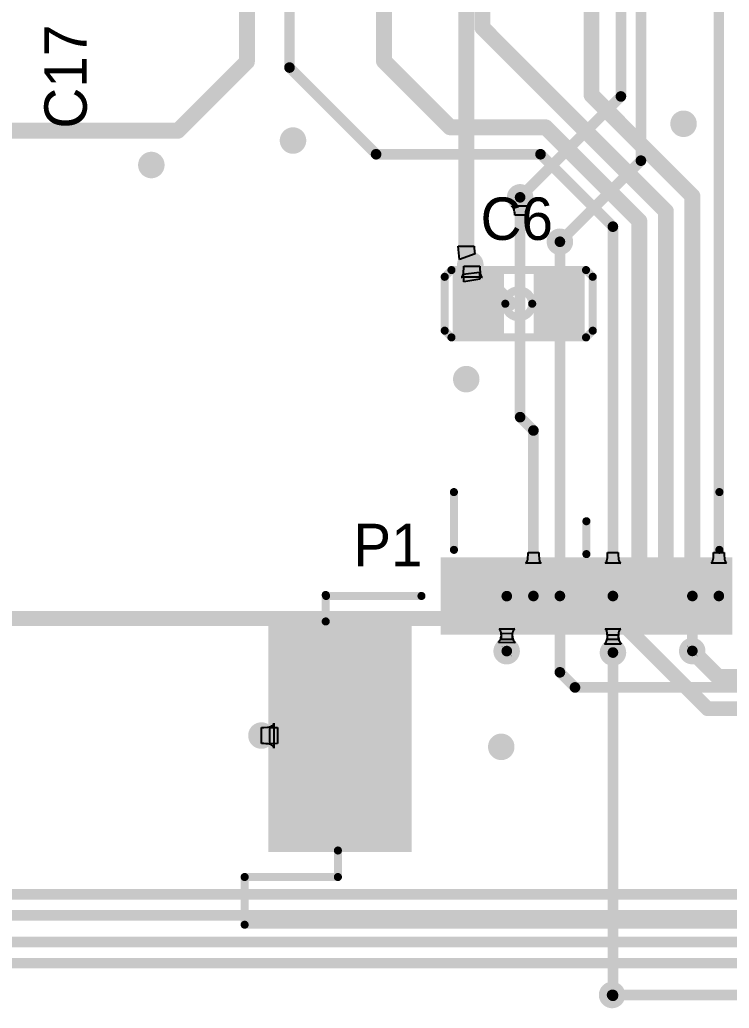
# Model space of a CAD drawing. Extents: x 244 to 457, y 184 to 319.
# Drawn here: x 331.96 to 345.35, y 234.95 to 253.59 of the extents above; entities that cross this region are included whole.
import ezdxf

# ---------------------------------------------------------------- set-up
doc = ezdxf.new("R2010")
doc.units = 0
doc.layers.get('0').update_dxf_attribs({"linetype": 'CONTINUOUS'})
for name, color, linetype in [('BOTTOMLAYER', 5, 'CONTINUOUS'), ('MULTILAYER', 9, 'CONTINUOUS'), ('TOPLAYER', 1, 'CONTINUOUS'), ('TOPOVERLAY', 2, 'CONTINUOUS'), ('TOPPASTE', 8, 'CONTINUOUS'), ('TOPSOLDER', 216, 'CONTINUOUS'), ('VIAHOLELAYER', 16, 'CONTINUOUS')]:
    doc.layers.add(name, color=color, linetype=linetype)

# ---------------------------------------------------------------- blocks, each defined once
blk = doc.blocks.new('C0603_3')
at = {"layer": 'TOPLAYER'}
for points in [[(-1.143, 0.50800254), (-1.143, -0.50799746), (-0.381, 0.50800254), (-0.381, -0.50799746)], [(0.381, 0.50800254), (0.381, -0.50799746), (1.143, 0.50800254), (1.143, -0.50799746)]]:
    blk.add_solid(points, dxfattribs=at)
at = {"layer": 'TOPOVERLAY', "const_width": 0.1524}
for points in [[(-1.397, 0.50800254), (-1.27000254, 0.635)], [(-1.397, -0.50799746), (-1.397, 0.50800254)], [(-1.27000254, 0.635), (1.27000254, 0.635)], [(1.27000254, 0.635), (1.397, 0.50800254)], [(1.397, -0.50799746), (1.397, 0.50800254)], [(-1.397, -0.50799746), (-1.26999746, -0.635)], [(-1.26999746, -0.635), (1.26999746, -0.635)], [(1.26999746, -0.635), (1.397, -0.50799746)]]:
    blk.add_lwpolyline(points, dxfattribs=at)
at = {"layer": 'TOPOVERLAY'}
for points, const_width in [([(-1.4351, 0.50800254, 1), (-1.3589, 0.50800254, 1)], 0.0762), ([(-1.4351, 0.50800254, 1), (-1.3589, 0.50800254, 1)], 0.0762), ([(-1.30810254, 0.635, 1), (-1.23190254, 0.635, 1)], 0.0762), ([(-1.30810254, 0.635, 1), (-1.23190254, 0.635, 1)], 0.0762), ([(1.23190254, 0.635, 1), (1.30810254, 0.635, 1)], 0.0762), ([(1.23190254, 0.635, 1), (1.30810254, 0.635, 1)], 0.0762), ([(1.3589, 0.50800254, 1), (1.4351, 0.50800254, 1)], 0.0762), ([(1.3589, 0.50800254, 1), (1.4351, 0.50800254, 1)], 0.0762), ([(0.254, 2.54e-06, 1), (-0.254, 2.54e-06, 1)], 0.1524), ([(-0.2921, 2.54e-06, 1), (-0.2159, 2.54e-06, 1)], 0.0762), ([(0.2159, 2.54e-06, 1), (0.2921, 2.54e-06, 1)], 0.0762), ([(-1.4351, -0.50799746, 1), (-1.3589, -0.50799746, 1)], 0.0762), ([(-1.4351, -0.50799746, 1), (-1.3589, -0.50799746, 1)], 0.0762), ([(-1.30809746, -0.635, 1), (-1.23189746, -0.635, 1)], 0.0762), ([(-1.30809746, -0.635, 1), (-1.23189746, -0.635, 1)], 0.0762), ([(1.23189746, -0.635, 1), (1.30809746, -0.635, 1)], 0.0762), ([(1.23189746, -0.635, 1), (1.30809746, -0.635, 1)], 0.0762), ([(1.3589, -0.50799746, 1), (1.4351, -0.50799746, 1)], 0.0762), ([(1.3589, -0.50799746, 1), (1.4351, -0.50799746, 1)], 0.0762)]:
    blk.add_lwpolyline(points, format="xyb", close=True, dxfattribs=dict(at, const_width=const_width))
at = {"layer": 'TOPPASTE'}
for points in [[(-1.143, 0.50800254), (-1.143, -0.50799746), (-0.381, 0.50800254), (-0.381, -0.50799746)], [(0.381, 0.50800254), (0.381, -0.50799746), (1.143, 0.50800254), (1.143, -0.50799746)]]:
    blk.add_solid(points, dxfattribs=at)
at = {"layer": 'TOPSOLDER'}
for points in [[(-1.2446, 0.6096025399999999), (-1.2446, -0.6095974599999999), (-0.2794, 0.6096025399999999), (-0.2794, -0.6095974599999999)], [(0.2794, 0.6096025399999999), (0.2794, -0.6095974599999999), (1.2446, 0.6096025399999999), (1.2446, -0.6095974599999999)]]:
    blk.add_solid(points, dxfattribs=at)
blk = doc.blocks.new('FPC50_39')
at = {"layer": 'TOPLAYER'}
for points in [[(15.65000172, -0.71249794), (15.65000172, 3.38749894), (13.15000164, -0.71249794), (13.15000164, 3.38749894)], [(7.40000298, -1.96250052), (7.40000298, -0.71250048), (7.100003579999999, -1.96250052), (7.100003579999999, -0.71250048)], [(7.90000198, -1.96250052), (7.90000198, -0.71250048), (7.60000258, -1.96250052), (7.60000258, -0.71250048)], [(8.40000098, -1.96250052), (8.40000098, -0.71250048), (8.100001579999999, -1.96250052), (8.100001579999999, -0.71250048)], [(8.90000252, -1.96250052), (8.90000252, -0.71250048), (8.60000312, -1.96250052), (8.60000312, -0.71250048)], [(9.40000152, -1.96250052), (9.40000152, -0.71250048), (9.10000212, -1.96250052), (9.10000212, -0.71250048)], [(9.900000519999999, -1.96250052), (9.900000519999999, -0.71250048), (9.60000112, -1.96250052), (9.60000112, -0.71250048)], [(10.40000206, -1.96250052), (10.40000206, -0.71250048), (10.10000266, -1.96250052), (10.10000266, -0.71250048)], [(10.90000106, -1.96250052), (10.90000106, -0.71250048), (10.60000166, -1.96250052), (10.60000166, -0.71250048)], [(11.4000026, -1.96250052), (11.4000026, -0.71250048), (11.1000032, -1.96250052), (11.1000032, -0.71250048)], [(11.9000016, -1.96250052), (11.9000016, -0.71250048), (11.6000022, -1.96250052), (11.6000022, -0.71250048)], [(12.4000006, -1.96250052), (12.4000006, -0.71250048), (12.1000012, -1.96250052), (12.1000012, -0.71250048)]]:
    blk.add_solid(points, dxfattribs=at)
at = {"layer": 'TOPOVERLAY', "const_width": 0.1524}
for points in [[(16.20000062, 4.8624998), (-16.19999808, 4.8624998)], [(16.20000062, 4.8624998), (16.20000062, 3.96249906)], [(14.43999906, 3.96249906), (14.43999906, 3.46250006)], [(16.20000062, 3.96249906), (14.43999906, 3.96249906)], [(14.67000114, -0.8575014599999999), (14.67000114, -1.35750046)], [(14.6630009, -1.3380085), (12.86300196, -1.3380085)], [(7.2400033, -2.2075013), (7.2400033, -3.29750166)], [(9.750000819999999, -2.12750146), (9.750000819999999, -2.74750022)], [(12.2500009, -2.2075013), (12.2500009, -3.29750166)]]:
    blk.add_lwpolyline(points, dxfattribs=at)
at = {"layer": 'TOPOVERLAY', "const_width": 0.0762}
for points in [[(16.16190062, 4.8624998, 1), (16.23810062, 4.8624998, 1)], [(16.16190062, 4.8624998, 1), (16.23810062, 4.8624998, 1)], [(14.40189906, 3.96249906, 1), (14.47809906, 3.96249906, 1)], [(14.40189906, 3.96249906, 1), (14.47809906, 3.96249906, 1)], [(16.16190062, 3.96249906, 1), (16.23810062, 3.96249906, 1)], [(16.16190062, 3.96249906, 1), (16.23810062, 3.96249906, 1)], [(14.40189906, 3.46250006, 1), (14.47809906, 3.46250006, 1)], [(14.63190114, -0.8575014599999999, 1), (14.70810114, -0.8575014599999999, 1)], [(12.82490196, -1.3380085, 1), (12.90110196, -1.3380085, 1)], [(14.6249009, -1.3380085, 1), (14.7011009, -1.3380085, 1)], [(14.63190114, -1.35750046, 1), (14.70810114, -1.35750046, 1)], [(7.2019033, -2.2075013, 1), (7.2781033, -2.2075013, 1)], [(9.71190082, -2.12750146, 1), (9.788100819999999, -2.12750146, 1)], [(12.2119009, -2.2075013, 1), (12.2881009, -2.2075013, 1)], [(9.71190082, -2.74750022, 1), (9.788100819999999, -2.74750022, 1)], [(7.2019033, -3.29750166, 1), (7.2781033, -3.29750166, 1)], [(12.2119009, -3.29750166, 1), (12.2881009, -3.29750166, 1)]]:
    blk.add_lwpolyline(points, format="xyb", close=True, dxfattribs=at)
at = {"layer": 'TOPPASTE'}
for points in [[(15.65000172, -0.71249794), (15.65000172, 3.38749894), (13.15000164, -0.71249794), (13.15000164, 3.38749894)], [(7.40000298, -1.96250052), (7.40000298, -0.71250048), (7.100003579999999, -1.96250052), (7.100003579999999, -0.71250048)], [(7.90000198, -1.96250052), (7.90000198, -0.71250048), (7.60000258, -1.96250052), (7.60000258, -0.71250048)], [(8.40000098, -1.96250052), (8.40000098, -0.71250048), (8.100001579999999, -1.96250052), (8.100001579999999, -0.71250048)], [(8.90000252, -1.96250052), (8.90000252, -0.71250048), (8.60000312, -1.96250052), (8.60000312, -0.71250048)], [(9.40000152, -1.96250052), (9.40000152, -0.71250048), (9.10000212, -1.96250052), (9.10000212, -0.71250048)], [(9.900000519999999, -1.96250052), (9.900000519999999, -0.71250048), (9.60000112, -1.96250052), (9.60000112, -0.71250048)], [(10.40000206, -1.96250052), (10.40000206, -0.71250048), (10.10000266, -1.96250052), (10.10000266, -0.71250048)], [(10.90000106, -1.96250052), (10.90000106, -0.71250048), (10.60000166, -1.96250052), (10.60000166, -0.71250048)], [(11.4000026, -1.96250052), (11.4000026, -0.71250048), (11.1000032, -1.96250052), (11.1000032, -0.71250048)], [(11.9000016, -1.96250052), (11.9000016, -0.71250048), (11.6000022, -1.96250052), (11.6000022, -0.71250048)], [(12.4000006, -1.96250052), (12.4000006, -0.71250048), (12.1000012, -1.96250052), (12.1000012, -0.71250048)]]:
    blk.add_solid(points, dxfattribs=at)
at = {"layer": 'TOPSOLDER'}
for points in [[(15.75160172, -0.8140979399999999), (15.75160172, 3.48909894), (13.04840164, -0.8140979399999999), (13.04840164, 3.48909894)], [(7.501602979999999, -2.06410052), (7.501602979999999, -0.61090048), (6.99840358, -2.06410052), (6.99840358, -0.61090048)], [(8.00160198, -2.06410052), (8.00160198, -0.61090048), (7.49840258, -2.06410052), (7.49840258, -0.61090048)], [(8.50160098, -2.06410052), (8.50160098, -0.61090048), (7.998401579999999, -2.06410052), (7.998401579999999, -0.61090048)], [(9.001602519999999, -2.06410052), (9.001602519999999, -0.61090048), (8.498403119999999, -2.06410052), (8.498403119999999, -0.61090048)], [(9.50160152, -2.06410052), (9.50160152, -0.61090048), (8.99840212, -2.06410052), (8.99840212, -0.61090048)], [(10.00160052, -2.06410052), (10.00160052, -0.61090048), (9.498401119999999, -2.06410052), (9.498401119999999, -0.61090048)], [(10.50160206, -2.06410052), (10.50160206, -0.61090048), (9.99840266, -2.06410052), (9.99840266, -0.61090048)], [(11.00160106, -2.06410052), (11.00160106, -0.61090048), (10.49840166, -2.06410052), (10.49840166, -0.61090048)], [(11.5016026, -2.06410052), (11.5016026, -0.61090048), (10.9984032, -2.06410052), (10.9984032, -0.61090048)], [(12.0016016, -2.06410052), (12.0016016, -0.61090048), (11.4984022, -2.06410052), (11.4984022, -0.61090048)], [(12.5016006, -2.06410052), (12.5016006, -0.61090048), (11.9984012, -2.06410052), (11.9984012, -0.61090048)]]:
    blk.add_solid(points, dxfattribs=at)

msp = doc.modelspace()

# ---------------------------------------------------------------- linework, layer by layer
at = {"layer": 'BOTTOMLAYER'}
for p, q in [((340.2378006, 249.31970202), (340.5378, 249.32055038)), ((340.26138958, 249.07084552), (340.2378006, 249.31970202)), ((340.5378, 249.32055038), (340.53800066, 249.29502592)), ((340.53800066, 249.29502592), (340.54279364, 249.21786072)), ((340.55777456, 249.17752552), (340.26138958, 249.07084552)), ((340.54279364, 249.21786072), (340.54499074, 249.20480512)), ((340.54499074, 249.20480512), (340.54758662, 249.1942438)), ((340.54758662, 249.1942438), (340.55058382, 249.18617676)), ((340.55058382, 249.18617676), (340.5539798, 249.180604)), ((340.5539798, 249.180604), (340.55777456, 249.17752552))]:
    msp.add_line(p, q, dxfattribs=at)
for points, const_width in [([(343.684606, 250.93496168), (343.684606, 261.55119394)], 0.1999996), ([(343.3068064, 252.14600574), (343.3068064, 261.39470454)], 0.1999996), ([(340.3878003, 249.08979138), (340.3878003, 253.79899964)], 0.2999994), ([(341.4038003, 250.24299964), (343.3068064, 252.14600574)], 0.1999996), ([(342.15520088, 249.40555656), (343.684606, 250.93496168)], 0.1999996), ([(340.3878003, 249.08979138), (340.4640003, 249.01359138)], 0.2999994), ([(340.4640003, 248.97299964), (340.4640003, 249.01359138)], 0.2999994), ([(340.4640003, 248.97299964), (341.19058762, 248.24641232)], 0.2999994), ([(330.6379976, 242.30000054), (343.23999932, 242.30000054)], 0.2794), ([(343.23999932, 242.30000054), (344.940001, 240.59999886)], 0.2794), ([(344.65250094, 241.68589966), (345.1384004, 241.2000002)], 0.2999994), ([(343.1564003, 235.18359872), (343.1564003, 241.65779964)], 0.1999996), ([(345.1384004, 241.2000002), (359.94000148, 241.2000002)], 0.2999994), ([(344.940001, 240.59999886), (360.56659916, 240.59999886)], 0.2794), ([(343.13999952, 235.1999995), (343.1564003, 235.18359872)], 0.1999996)]:
    msp.add_lwpolyline(points, dxfattribs=dict(at, const_width=const_width))
for points, const_width in [([(343.2568065, 252.14600574, 1), (343.3568063, 252.14600574, 1)], 0.0999998), ([(343.2568065, 252.14600574, 1), (343.3568063, 252.14600574, 1)], 0.0999998), ([(344.36394424, 251.6305864, 1), (344.6139412, 251.6305864, 1)], 0.2499995), ([(336.99276264, 251.3140008, 1), (337.2427596, 251.3140008, 1)], 0.2499995), ([(334.31920182, 250.85259964, 1), (334.56919878, 250.85259964, 1)], 0.2499995), ([(343.6346061, 250.93496168, 1), (343.7346059, 250.93496168, 1)], 0.0999998), ([(343.6346061, 250.93496168, 1), (343.7346059, 250.93496168, 1)], 0.0999998), ([(341.27880182, 250.24299964, 1), (341.52879878, 250.24299964, 1)], 0.2499995), ([(341.3538004, 250.24299964, 1), (341.4538002, 250.24299964, 1)], 0.0999998), ([(342.0302024, 249.40555656, 1), (342.28019936, 249.40555656, 1)], 0.2499995), ([(342.10520098, 249.40555656, 1), (342.20520078, 249.40555656, 1)], 0.0999998), ([(340.33900182, 248.97299964, 1), (340.58899878, 248.97299964, 1)], 0.2499995), ([(340.31280172, 249.08979138, 1), (340.46279888, 249.08979138, 1)], 0.1499997), ([(340.31280172, 249.08979138, 1), (340.46279888, 249.08979138, 1)], 0.1499997), ([(340.38900172, 249.01359138, 1), (340.53899888, 249.01359138, 1)], 0.1499997), ([(340.38900172, 249.01359138, 1), (340.53899888, 249.01359138, 1)], 0.1499997), ([(340.38900172, 248.97299964, 1), (340.53899888, 248.97299964, 1)], 0.1499997), ([(340.38900172, 248.97299964, 1), (340.53899888, 248.97299964, 1)], 0.1499997), ([(341.11558904, 248.24641232, 1), (341.2655862, 248.24641232, 1)], 0.1499997), ([(340.26280182, 246.81399964, 1), (340.51279878, 246.81399964, 1)], 0.2499995), ([(343.17014932, 242.30000054, 1), (343.30984932, 242.30000054, 1)], 0.1397), ([(343.17014932, 242.30000054, 1), (343.30984932, 242.30000054, 1)], 0.1397), ([(341.02480182, 241.68319964, 1), (341.27479878, 241.68319964, 1)], 0.2499995), ([(343.03140182, 241.65779964, 1), (343.28139878, 241.65779964, 1)], 0.2499995), ([(344.52750246, 241.68589966, 1), (344.77749942, 241.68589966, 1)], 0.2499995), ([(344.57750236, 241.68589966, 1), (344.72749952, 241.68589966, 1)], 0.1499997), ([(343.1064004, 241.65779964, 1), (343.2064002, 241.65779964, 1)], 0.0999998), ([(345.06340182, 241.2000002, 1), (345.21339898, 241.2000002, 1)], 0.1499997), ([(345.06340182, 241.2000002, 1), (345.21339898, 241.2000002, 1)], 0.1499997), ([(344.870151, 240.59999886, 1), (345.009851, 240.59999886, 1)], 0.1397), ([(344.870151, 240.59999886, 1), (345.009851, 240.59999886, 1)], 0.1397), ([(336.39653828, 240.09252464, 1), (336.64653524, 240.09252464, 1)], 0.2499995), ([(340.92320182, 239.87979964, 1), (341.17319878, 239.87979964, 1)], 0.2499995), ([(343.01500104, 235.1999995, 1), (343.264998, 235.1999995, 1)], 0.2499995), ([(343.08999962, 235.1999995, 1), (343.18999942, 235.1999995, 1)], 0.0999998), ([(343.1064004, 235.18359872, 1), (343.2064002, 235.18359872, 1)], 0.0999998), ([(343.1064004, 235.18359872, 1), (343.2064002, 235.18359872, 1)], 0.0999998)]:
    msp.add_lwpolyline(points, format="xyb", close=True, dxfattribs=dict(at, const_width=const_width))
at = {"layer": 'MULTILAYER', "const_width": 0.2499995}
for points in [[(344.36394424, 251.6305864, 1), (344.6139412, 251.6305864, 1)], [(336.99276264, 251.3140008, 1), (337.2427596, 251.3140008, 1)], [(334.31920182, 250.85259964, 1), (334.56919878, 250.85259964, 1)], [(341.27880182, 250.24299964, 1), (341.52879878, 250.24299964, 1)], [(342.0302024, 249.40555656, 1), (342.28019936, 249.40555656, 1)], [(340.33900182, 248.97299964, 1), (340.58899878, 248.97299964, 1)], [(340.26280182, 246.81399964, 1), (340.51279878, 246.81399964, 1)], [(341.02480182, 241.68319964, 1), (341.27479878, 241.68319964, 1)], [(343.03140182, 241.65779964, 1), (343.28139878, 241.65779964, 1)], [(344.52750246, 241.68589966, 1), (344.77749942, 241.68589966, 1)], [(336.39653828, 240.09252464, 1), (336.64653524, 240.09252464, 1)], [(340.92320182, 239.87979964, 1), (341.17319878, 239.87979964, 1)], [(343.01500104, 235.1999995, 1), (343.264998, 235.1999995, 1)]]:
    msp.add_lwpolyline(points, format="xyb", close=True, dxfattribs=at)
at = {"layer": 'TOPLAYER'}
for p, q in [((341.25722452, 250.07041426), (341.24629998, 250.0823167)), ((341.24629998, 250.0823167), (341.56130062, 250.0823167)), ((341.26700098, 250.0572469), (341.25722452, 250.07041426)), ((341.27562682, 250.04281716), (341.26700098, 250.0572469)), ((341.2830995, 250.02712504), (341.27562682, 250.04281716)), ((341.28942664, 250.010168), (341.2830995, 250.02712504)), ((341.29460062, 249.99194858), (341.28942664, 250.010168)), ((341.29862652, 249.97246678), (341.29460062, 249.99194858)), ((341.51299998, 249.99194858), (341.50897408, 249.97246678)), ((341.51817396, 250.010168), (341.51299998, 249.99194858)), ((341.5245011, 250.02712504), (341.51817396, 250.010168)), ((341.53197378, 250.04281716), (341.5245011, 250.02712504)), ((341.54059962, 250.0572469), (341.53197378, 250.04281716)), ((341.55037608, 250.07041426), (341.54059962, 250.0572469)), ((341.56130062, 250.0823167), (341.55037608, 250.07041426)), ((341.30149926, 249.9517226), (341.29862652, 249.97246678)), ((341.30322646, 249.92971604), (341.30149926, 249.9517226)), ((341.3038005, 249.90644456), (341.30322646, 249.92971604)), ((341.5038001, 249.90644456), (341.3038005, 249.90644456)), ((341.50437414, 249.92971604), (341.5038001, 249.90644456)), ((341.50610134, 249.9517226), (341.50437414, 249.92971604)), ((341.50897408, 249.97246678), (341.50610134, 249.9517226)), ((340.33793502, 248.8392407), (340.34217174, 248.90516132)), ((340.34217174, 248.90516132), (340.34270006, 248.94430018)), ((340.34270006, 248.94430018), (340.64269946, 248.94430018)), ((340.64269946, 248.94430018), (340.64322778, 248.90516132)), ((340.64322778, 248.90516132), (340.65117036, 248.81246148)), ((340.28975122, 248.73830364), (340.29981216, 248.74036358)), ((340.6956483, 248.73830364), (340.28975122, 248.73830364)), ((340.29981216, 248.74036358), (340.30881392, 248.7465434)), ((340.30881392, 248.7465434), (340.31675396, 248.7568431)), ((340.31675396, 248.7568431), (340.32363736, 248.77126268)), ((340.32363736, 248.77126268), (340.32946412, 248.78980214)), ((340.32828302, 248.79354102), (340.6407081, 248.83371874)), ((340.33102114, 248.79012726), (340.32828302, 248.79354102)), ((340.32946412, 248.78980214), (340.33422916, 248.81246148)), ((340.33347224, 248.7842497), (340.33102114, 248.79012726)), ((340.33563632, 248.77590834), (340.33347224, 248.7842497)), ((340.33422916, 248.81246148), (340.33793502, 248.8392407)), ((340.34255528, 248.67409244), (340.33563632, 248.77590834)), ((340.64269946, 248.70128314), (340.34270006, 248.64849686)), ((340.6407081, 248.83371874), (340.64269946, 248.70128314)), ((340.65117036, 248.81246148), (340.6559354, 248.78980214)), ((340.6559354, 248.78980214), (340.66176216, 248.77126268)), ((340.66176216, 248.77126268), (340.66864556, 248.7568431)), ((340.66864556, 248.7568431), (340.6765856, 248.7465434)), ((340.6765856, 248.7465434), (340.68558736, 248.74036358)), ((340.68558736, 248.74036358), (340.6956483, 248.73830364)), ((340.34270006, 248.64849686), (340.34255528, 248.67409244)), ((341.55097552, 243.44455248), (341.55473218, 243.50855032)), ((341.55473218, 243.50855032), (341.55520208, 243.54655126)), ((341.55520208, 243.54655126), (341.75520168, 243.54655126)), ((341.75520168, 243.54655126), (341.75567158, 243.50855032)), ((341.75567158, 243.50855032), (341.762715, 243.4185505)), ((343.05097506, 243.44455248), (343.05473172, 243.50855032)), ((343.05473172, 243.50855032), (343.05520162, 243.54655126)), ((343.05520162, 243.54655126), (343.25520122, 243.54655126)), ((343.25520122, 243.54655126), (343.25567112, 243.50855032)), ((343.25567112, 243.50855032), (343.26271454, 243.4185505)), ((345.0509736, 243.44455248), (345.05473026, 243.50855032)), ((345.05473026, 243.50855032), (345.05520016, 243.54655126)), ((345.05520016, 243.54655126), (345.25519976, 243.54655126)), ((345.25519976, 243.54655126), (345.25566966, 243.50855032)), ((345.25566966, 243.50855032), (345.26271308, 243.4185505)), ((341.50825018, 243.34655166), (341.51717066, 243.34855064)), ((341.80215358, 243.34655166), (341.50825018, 243.34655166)), ((341.51717066, 243.34855064), (341.52515388, 243.35455266)), ((341.52515388, 243.35455266), (341.53219476, 243.36455264)), ((341.53219476, 243.36455264), (341.53829838, 243.37855058)), ((341.53829838, 243.37855058), (341.54346474, 243.39655156)), ((341.54346474, 243.39655156), (341.54768876, 243.4185505)), ((341.54768876, 243.4185505), (341.55097552, 243.44455248)), ((341.762715, 243.4185505), (341.76693902, 243.39655156)), ((341.76693902, 243.39655156), (341.77210538, 243.37855058)), ((341.77210538, 243.37855058), (341.778209, 243.36455264)), ((341.778209, 243.36455264), (341.78524988, 243.35455266)), ((341.78524988, 243.35455266), (341.7932331, 243.34855064)), ((341.7932331, 243.34855064), (341.80215358, 243.34655166)), ((343.00824972, 243.34655166), (343.0171702, 243.34855064)), ((343.30215312, 243.34655166), (343.00824972, 243.34655166)), ((343.0171702, 243.34855064), (343.02515342, 243.35455266)), ((343.02515342, 243.35455266), (343.0321943, 243.36455264)), ((343.0321943, 243.36455264), (343.03829792, 243.37855058)), ((343.03829792, 243.37855058), (343.04346428, 243.39655156)), ((343.04346428, 243.39655156), (343.0476883, 243.4185505)), ((343.0476883, 243.4185505), (343.05097506, 243.44455248)), ((343.26271454, 243.4185505), (343.26693856, 243.39655156)), ((343.26693856, 243.39655156), (343.27210492, 243.37855058)), ((343.27210492, 243.37855058), (343.27820854, 243.36455264)), ((343.27820854, 243.36455264), (343.28524942, 243.35455266)), ((343.28524942, 243.35455266), (343.29323264, 243.34855064)), ((343.29323264, 243.34855064), (343.30215312, 243.34655166)), ((345.00824826, 243.34655166), (345.01716874, 243.34855064)), ((345.30215166, 243.34655166), (345.00824826, 243.34655166)), ((345.01716874, 243.34855064), (345.02515196, 243.35455266)), ((345.02515196, 243.35455266), (345.03219284, 243.36455264)), ((345.03219284, 243.36455264), (345.03829646, 243.37855058)), ((345.03829646, 243.37855058), (345.04346282, 243.39655156)), ((345.04346282, 243.39655156), (345.04768684, 243.4185505)), ((345.04768684, 243.4185505), (345.0509736, 243.44455248)), ((345.26271308, 243.4185505), (345.2669371, 243.39655156)), ((345.2669371, 243.39655156), (345.27210346, 243.37855058)), ((345.27210346, 243.37855058), (345.27820708, 243.36455264)), ((345.27820708, 243.36455264), (345.28524796, 243.35455266)), ((345.28524796, 243.35455266), (345.29323118, 243.34855064)), ((345.29323118, 243.34855064), (345.30215166, 243.34655166)), ((341.01665604, 242.10064864), (341.00824864, 242.10264762)), ((341.00824864, 242.10264762), (341.30215204, 242.10264762)), ((341.02417952, 242.09464662), (341.01665604, 242.10064864)), ((341.03081654, 242.08464664), (341.02417952, 242.09464662)), ((341.03656964, 242.0706487), (341.03081654, 242.08464664)), ((341.04143628, 242.05264772), (341.03656964, 242.0706487)), ((341.045419, 242.03064878), (341.04143628, 242.05264772)), ((341.05205856, 241.94064896), (341.045419, 242.03064878)), ((341.04725796, 241.9550787), (341.05017134, 241.97580002)), ((341.05017134, 241.97580002), (341.05191886, 241.99779896)), ((341.05191886, 241.99779896), (341.05250052, 242.02107298)), ((341.05250052, 242.02107298), (341.25250012, 242.01839328)), ((341.25250012, 242.01839328), (341.25306654, 241.99512434)), ((341.25696798, 242.0046468), (341.25299542, 241.94064896)), ((341.25306654, 241.99512434), (341.25476834, 241.97310762)), ((341.26044524, 242.03064878), (341.25696798, 242.0046468)), ((341.2649131, 242.05264772), (341.26044524, 242.03064878)), ((341.2703741, 242.0706487), (341.2649131, 242.05264772)), ((341.27683078, 242.08464664), (341.2703741, 242.0706487)), ((341.28427806, 242.09464662), (341.27683078, 242.08464664)), ((341.29271848, 242.10064864), (341.28427806, 242.09464662)), ((341.30215204, 242.10264762), (341.29271848, 242.10064864)), ((343.0172845, 242.10064864), (343.00824972, 242.10264762)), ((343.00824972, 242.10264762), (343.30215312, 242.10264762)), ((343.02536932, 242.09464662), (343.0172845, 242.10064864)), ((343.03250164, 242.08464664), (343.02536932, 242.09464662)), ((343.03868146, 242.0706487), (343.03250164, 242.08464664)), ((343.04391386, 242.05264772), (343.03868146, 242.0706487)), ((343.04819376, 242.03064878), (343.04391386, 242.05264772)), ((343.05532608, 241.94064896), (343.04819376, 242.03064878)), ((343.05522702, 241.97078606), (343.05580106, 241.99405754)), ((343.05580106, 241.99405754), (343.25580066, 241.9946519)), ((343.25580066, 241.9946519), (343.25637724, 241.97138042)), ((343.25997134, 242.0046468), (343.25626294, 241.94064896)), ((343.26321746, 242.03064878), (343.25997134, 242.0046468)), ((343.26738814, 242.05264772), (343.26321746, 242.03064878)), ((343.27248846, 242.0706487), (343.26738814, 242.05264772)), ((343.27851334, 242.08464664), (343.27248846, 242.0706487)), ((343.28546532, 242.09464662), (343.27851334, 242.08464664)), ((343.29334694, 242.10064864), (343.28546532, 242.09464662)), ((343.30215312, 242.10264762), (343.29334694, 242.10064864)), ((340.99424054, 241.84575964), (341.00530986, 241.85754778)), ((341.30921578, 241.84198012), (340.99424054, 241.84575964)), ((341.00530986, 241.85754778), (341.01521332, 241.87061354)), ((341.01521332, 241.87061354), (341.02395346, 241.88495438)), ((341.02395346, 241.88495438), (341.03152774, 241.9005703)), ((341.03152774, 241.9005703), (341.03793616, 241.91746384)), ((341.03793616, 241.91746384), (341.04317872, 241.93563246)), ((341.04317872, 241.93563246), (341.04725796, 241.9550787)), ((341.05250052, 241.90264802), (341.05205856, 241.94064896)), ((341.25250012, 241.90264802), (341.05250052, 241.90264802)), ((341.25299542, 241.94064896), (341.25250012, 241.90264802)), ((341.25476834, 241.97310762), (341.25760552, 241.95233804)), ((341.25760552, 241.95233804), (341.26157554, 241.93282068)), ((341.26157554, 241.93282068), (341.2666784, 241.91455554)), ((341.2666784, 241.91455554), (341.27291918, 241.89754008)), ((341.27291918, 241.89754008), (341.28029026, 241.8817743)), ((341.28029026, 241.8817743), (341.28879926, 241.8672582)), ((341.28879926, 241.8672582), (341.2984411, 241.85399432)), ((341.2984411, 241.85399432), (341.30921578, 241.84198012)), ((342.99847326, 241.81806094), (343.00936478, 241.82998878)), ((343.31347136, 241.81890168), (342.99847326, 241.81806094)), ((343.00936478, 241.82998878), (343.01911076, 241.843179)), ((343.01911076, 241.843179), (343.0277112, 241.85762906)), ((343.0277112, 241.85762906), (343.03516356, 241.87333642)), ((343.03516356, 241.87333642), (343.04146784, 241.89030616)), ((343.04146784, 241.89030616), (343.04662912, 241.90853574)), ((343.04662912, 241.90853574), (343.05064232, 241.92802516)), ((343.05064232, 241.92802516), (343.05350744, 241.94877696)), ((343.05350744, 241.94877696), (343.05522702, 241.97078606)), ((343.05580106, 241.90264802), (343.05532608, 241.94064896)), ((343.25580066, 241.90264802), (343.05580106, 241.90264802)), ((343.25626294, 241.94064896), (343.25580066, 241.90264802)), ((343.25637724, 241.97138042), (343.25810698, 241.94937386)), ((343.25810698, 241.94937386), (343.26098988, 241.92863476)), ((343.26098988, 241.92863476), (343.26502848, 241.90916058)), ((343.26502848, 241.90916058), (343.2702177, 241.89095132)), ((343.2702177, 241.89095132), (343.27656262, 241.87400952)), ((343.27656262, 241.87400952), (343.28405816, 241.85833264)), ((343.28405816, 241.85833264), (343.2927094, 241.84392322)), ((343.2927094, 241.84392322), (343.3025138, 241.83077872)), ((343.3025138, 241.83077872), (343.31347136, 241.81890168)), ((336.73694654, 240.28501346), (336.7487804, 240.2980208)), ((336.7487804, 240.2980208), (336.75588224, 240.31276296)), ((336.75588224, 240.31276296), (336.75824952, 240.3292374)), ((336.75824952, 240.3292374), (336.75824952, 239.85581188)), ((336.52153676, 240.24252434), (336.56651254, 240.24339048)), ((336.52153676, 239.94252494), (336.52153676, 240.24252434)), ((336.56651254, 240.24339048), (336.64226042, 240.25032976)), ((336.64226042, 240.25032976), (336.67303252, 240.25639782)), ((336.67303252, 240.25639782), (336.6990726, 240.26420324)), ((336.6822197, 239.93502432), (336.6822197, 240.25002496)), ((336.6822197, 240.25002496), (336.6849629, 240.24860002)), ((336.6849629, 240.24860002), (336.69025118, 240.24732494)), ((336.69025118, 240.24732494), (336.69808708, 240.24619972)), ((336.69808708, 240.24619972), (336.7213992, 240.24439886)), ((336.6990726, 240.26420324), (336.72037558, 240.27374094)), ((336.72037558, 240.27374094), (336.73694654, 240.28501346)), ((336.7213992, 240.24439886), (336.79857964, 240.24260054)), ((336.79857964, 240.24260054), (336.82424126, 240.24252434)), ((336.82424126, 240.24252434), (336.82424126, 239.94252494)), ((336.56651254, 239.9416588), (336.52153676, 239.94252494)), ((336.60675376, 239.9390553), (336.56651254, 239.9416588)), ((336.64226042, 239.93471952), (336.60675376, 239.9390553)), ((336.67303252, 239.92865146), (336.64226042, 239.93471952)), ((336.6990726, 239.92084604), (336.67303252, 239.92865146)), ((336.82424126, 239.94252494), (336.6822197, 239.93502432)), ((336.72037558, 239.91130834), (336.6990726, 239.92084604)), ((336.73694654, 239.90003582), (336.72037558, 239.91130834)), ((336.7487804, 239.88702848), (336.73694654, 239.90003582)), ((336.75588224, 239.87228632), (336.7487804, 239.88702848)), ((336.75824952, 239.85581188), (336.75588224, 239.87228632))]:
    msp.add_line(p, q, dxfattribs=at)
for points, const_width in [([(345.15519996, 242.72459964), (345.15519996, 265.27206788)], 0.1999996), ([(336.2476003, 252.79999986), (336.2476003, 255.91315086)], 0.2999994), ([(337.05113184, 252.6906681), (337.05113184, 255.0275824)], 0.1999996), ([(340.6939973, 253.44200264), (340.6939973, 254.68799964)], 0.2999994), ([(342.75139476, 252.17220584), (342.75139476, 254.77120496)], 0.2999994), ([(338.83421692, 252.81258302), (338.83421692, 254.61179456)], 0.2999994), ([(340.6939973, 253.44200264), (344.15520196, 249.98079798)], 0.2999994), ([(334.94760036, 251.49999992), (336.2476003, 252.79999986)], 0.2999994), ([(337.05113184, 252.6906681), (338.6860003, 251.05579964)], 0.1999996), ([(338.83421692, 252.81258302), (340.0830003, 251.56379964)], 0.2999994), ([(342.75139476, 252.17220584), (344.65520096, 250.26839964)], 0.2999994), ([(340.0830003, 251.56379964), (341.88640284, 251.56379964)], 0.2999994), ([(341.88640284, 251.56379964), (343.65520042, 249.79500206)], 0.2999994), ([(328.64000058, 251.49999992), (334.94760036, 251.49999992)], 0.2999994), ([(338.6860003, 251.05579964), (341.78940532, 251.05579964)], 0.1999996), ([(341.78940532, 251.05579964), (343.15520142, 249.69000354)], 0.1999996), ([(344.65520096, 242.72459964), (344.65520096, 250.26839964)], 0.2999994), ([(341.4038003, 246.09730308), (341.4038003, 250.24299964)], 0.1999996), ([(344.15520196, 242.72459964), (344.15520196, 249.98079798)], 0.2999994), ([(343.65520042, 242.72459964), (343.65520042, 249.79500206)], 0.2999994), ([(343.15520142, 242.72459964), (343.15520142, 249.69000354)], 0.1999996), ([(342.15520088, 242.72459964), (342.15520088, 249.40555656)], 0.1999996), ([(340.4640003, 248.97299964), (340.49269976, 248.94430018)], 0.2999994), ([(340.49269976, 248.36010018), (340.49269976, 248.94430018)], 0.2999994), ([(340.49269976, 248.36010018), (340.6164003, 248.23639964)], 0.2999994), ([(341.4038003, 246.09730308), (341.65520188, 245.8459015)], 0.1999996), ([(341.65520188, 242.72459964), (341.65520188, 245.8459015)], 0.1999996), ([(341.15250032, 241.68589966), (341.15250032, 242.72189962)], 0.1999996), ([(342.15520088, 241.28480064), (342.15520088, 242.72459964)], 0.1999996), ([(343.15520142, 242.72459964), (343.15580086, 242.7240002)], 0.1999996), ([(343.15580086, 241.65839908), (343.15580086, 242.7240002)], 0.1999996), ([(344.65520096, 241.68859968), (344.65520096, 242.72459964)], 0.1999996), ([(341.1498003, 241.68319964), (341.15250032, 241.68589966)], 0.2794), ([(344.65250094, 241.68589966), (344.65520096, 241.68859968)], 0.2794), ([(343.15580086, 241.65839908), (343.1564003, 241.65779964)], 0.1999996), ([(342.15520088, 241.28480064), (342.44000092, 241.0000006)], 0.1999996), ([(342.44000092, 241.0000006), (361.74000042, 241.0000006)], 0.1999996), ([(336.52153676, 240.09252464), (337.96227556, 240.09252464)], 0.2999994), ([(337.96227556, 240.09252464), (338.00520156, 240.04959864)], 0.2999994), ([(328.28319916, 237.10000078), (374.9816859, 237.10000078)], 0.1999996), ([(328.0228009, 236.69999904), (375.11597316, 236.69999904)], 0.1999996), ([(327.8369999, 236.20000004), (375.16663092, 236.20000004)], 0.1999996), ([(327.5257991, 235.80000084), (375.30092072, 235.80000084)], 0.1999996), ([(343.1564003, 235.1999995), (375.4082027, 235.1999995)], 0.1999996)]:
    msp.add_lwpolyline(points, dxfattribs=dict(at, const_width=const_width))
for points, const_width in [([(340.61899872, 253.44200264, 1), (340.76899588, 253.44200264, 1)], 0.1499997), ([(340.61899872, 253.44200264, 1), (340.76899588, 253.44200264, 1)], 0.1499997), ([(336.17260172, 252.79999986, 1), (336.32259888, 252.79999986, 1)], 0.1499997), ([(336.17260172, 252.79999986, 1), (336.32259888, 252.79999986, 1)], 0.1499997), ([(337.00113194, 252.6906681, 1), (337.10113174, 252.6906681, 1)], 0.0999998), ([(337.00113194, 252.6906681, 1), (337.10113174, 252.6906681, 1)], 0.0999998), ([(338.75921834, 252.81258302, 1), (338.9092155, 252.81258302, 1)], 0.1499997), ([(338.75921834, 252.81258302, 1), (338.9092155, 252.81258302, 1)], 0.1499997), ([(342.67639618, 252.17220584, 1), (342.82639334, 252.17220584, 1)], 0.1499997), ([(342.67639618, 252.17220584, 1), (342.82639334, 252.17220584, 1)], 0.1499997), ([(344.36394424, 251.6305864, 1), (344.6139412, 251.6305864, 1)], 0.2499995), ([(340.00800172, 251.56379964, 1), (340.15799888, 251.56379964, 1)], 0.1499997), ([(340.00800172, 251.56379964, 1), (340.15799888, 251.56379964, 1)], 0.1499997), ([(341.81140426, 251.56379964, 1), (341.96140142, 251.56379964, 1)], 0.1499997), ([(341.81140426, 251.56379964, 1), (341.96140142, 251.56379964, 1)], 0.1499997), ([(334.87260178, 251.49999992, 1), (335.02259894, 251.49999992, 1)], 0.1499997), ([(334.87260178, 251.49999992, 1), (335.02259894, 251.49999992, 1)], 0.1499997), ([(336.99276264, 251.3140008, 1), (337.2427596, 251.3140008, 1)], 0.2499995), ([(338.6360004, 251.05579964, 1), (338.7360002, 251.05579964, 1)], 0.0999998), ([(338.6360004, 251.05579964, 1), (338.7360002, 251.05579964, 1)], 0.0999998), ([(341.73940542, 251.05579964, 1), (341.83940522, 251.05579964, 1)], 0.0999998), ([(341.73940542, 251.05579964, 1), (341.83940522, 251.05579964, 1)], 0.0999998), ([(334.31920182, 250.85259964, 1), (334.56919878, 250.85259964, 1)], 0.2499995), ([(341.27880182, 250.24299964, 1), (341.52879878, 250.24299964, 1)], 0.2499995), ([(344.58020238, 250.26839964, 1), (344.73019954, 250.26839964, 1)], 0.1499997), ([(344.58020238, 250.26839964, 1), (344.73019954, 250.26839964, 1)], 0.1499997), ([(341.3538004, 250.24299964, 1), (341.4538002, 250.24299964, 1)], 0.0999998), ([(344.08020338, 249.98079798, 1), (344.23020054, 249.98079798, 1)], 0.1499997), ([(344.08020338, 249.98079798, 1), (344.23020054, 249.98079798, 1)], 0.1499997), ([(343.58020184, 249.79500206, 1), (343.730199, 249.79500206, 1)], 0.1499997), ([(343.58020184, 249.79500206, 1), (343.730199, 249.79500206, 1)], 0.1499997), ([(342.0302024, 249.40555656, 1), (342.28019936, 249.40555656, 1)], 0.2499995), ([(343.10520152, 249.69000354, 1), (343.20520132, 249.69000354, 1)], 0.0999998), ([(343.10520152, 249.69000354, 1), (343.20520132, 249.69000354, 1)], 0.0999998), ([(342.10520098, 249.40555656, 1), (342.20520078, 249.40555656, 1)], 0.0999998), ([(340.33900182, 248.97299964, 1), (340.58899878, 248.97299964, 1)], 0.2499995), ([(340.38900172, 248.97299964, 1), (340.53899888, 248.97299964, 1)], 0.1499997), ([(340.41770118, 248.94430018, 1), (340.56769834, 248.94430018, 1)], 0.1499997), ([(340.41770118, 248.94430018, 1), (340.56769834, 248.94430018, 1)], 0.1499997), ([(340.41770118, 248.36010018, 1), (340.56769834, 248.36010018, 1)], 0.1499997), ([(340.41770118, 248.36010018, 1), (340.56769834, 248.36010018, 1)], 0.1499997), ([(340.54140172, 248.23639964, 1), (340.69139888, 248.23639964, 1)], 0.1499997), ([(340.26280182, 246.81399964, 1), (340.51279878, 246.81399964, 1)], 0.2499995), ([(341.3538004, 246.09730308, 1), (341.4538002, 246.09730308, 1)], 0.0999998), ([(341.3538004, 246.09730308, 1), (341.4538002, 246.09730308, 1)], 0.0999998), ([(341.60520198, 245.8459015, 1), (341.70520178, 245.8459015, 1)], 0.0999998), ([(341.60520198, 245.8459015, 1), (341.70520178, 245.8459015, 1)], 0.0999998), ([(341.10250042, 242.72189962, 1), (341.20250022, 242.72189962, 1)], 0.0999998), ([(341.60520198, 242.72459964, 1), (341.70520178, 242.72459964, 1)], 0.0999998), ([(342.10520098, 242.72459964, 1), (342.20520078, 242.72459964, 1)], 0.0999998), ([(342.10520098, 242.72459964, 1), (342.20520078, 242.72459964, 1)], 0.0999998), ([(343.10520152, 242.72459964, 1), (343.20520132, 242.72459964, 1)], 0.0999998), ([(343.10520152, 242.72459964, 1), (343.20520132, 242.72459964, 1)], 0.0999998), ([(343.10580096, 242.7240002, 1), (343.20580076, 242.7240002, 1)], 0.0999998), ([(343.10580096, 242.7240002, 1), (343.20580076, 242.7240002, 1)], 0.0999998), ([(343.58020184, 242.72459964, 1), (343.730199, 242.72459964, 1)], 0.1499997), ([(344.08020338, 242.72459964, 1), (344.23020054, 242.72459964, 1)], 0.1499997), ([(344.58020238, 242.72459964, 1), (344.73019954, 242.72459964, 1)], 0.1499997), ([(344.60520106, 242.72459964, 1), (344.70520086, 242.72459964, 1)], 0.0999998), ([(345.10520006, 242.72459964, 1), (345.20519986, 242.72459964, 1)], 0.0999998), ([(341.02480182, 241.68319964, 1), (341.27479878, 241.68319964, 1)], 0.2499995), ([(341.0799503, 241.68319964, 1), (341.2196503, 241.68319964, 1)], 0.1397), ([(341.08265032, 241.68589966, 1), (341.22235032, 241.68589966, 1)], 0.1397), ([(343.03140182, 241.65779964, 1), (343.28139878, 241.65779964, 1)], 0.2499995), ([(344.52750246, 241.68589966, 1), (344.77749942, 241.68589966, 1)], 0.2499995), ([(344.58265094, 241.68589966, 1), (344.72235094, 241.68589966, 1)], 0.1397), ([(344.58535096, 241.68859968, 1), (344.72505096, 241.68859968, 1)], 0.1397), ([(344.60520106, 241.68859968, 1), (344.70520086, 241.68859968, 1)], 0.0999998), ([(341.10250042, 241.68589966, 1), (341.20250022, 241.68589966, 1)], 0.0999998), ([(343.10580096, 241.65839908, 1), (343.20580076, 241.65839908, 1)], 0.0999998), ([(343.10580096, 241.65839908, 1), (343.20580076, 241.65839908, 1)], 0.0999998), ([(343.1064004, 241.65779964, 1), (343.2064002, 241.65779964, 1)], 0.0999998), ([(342.10520098, 241.28480064, 1), (342.20520078, 241.28480064, 1)], 0.0999998), ([(342.10520098, 241.28480064, 1), (342.20520078, 241.28480064, 1)], 0.0999998), ([(342.39000102, 241.0000006, 1), (342.49000082, 241.0000006, 1)], 0.0999998), ([(342.39000102, 241.0000006, 1), (342.49000082, 241.0000006, 1)], 0.0999998), ([(336.39653828, 240.09252464, 1), (336.64653524, 240.09252464, 1)], 0.2499995), ([(336.44653818, 240.09252464, 1), (336.59653534, 240.09252464, 1)], 0.1499997), ([(337.88727698, 240.09252464, 1), (338.03727414, 240.09252464, 1)], 0.1499997), ([(337.88727698, 240.09252464, 1), (338.03727414, 240.09252464, 1)], 0.1499997), ([(337.93020298, 240.04959864, 1), (338.08020014, 240.04959864, 1)], 0.1499997), ([(340.92320182, 239.87979964, 1), (341.17319878, 239.87979964, 1)], 0.2499995), ([(343.01500104, 235.1999995, 1), (343.264998, 235.1999995, 1)], 0.2499995), ([(343.1064004, 235.1999995, 1), (343.2064002, 235.1999995, 1)], 0.0999998)]:
    msp.add_lwpolyline(points, format="xyb", close=True, dxfattribs=dict(at, const_width=const_width))
at = {"layer": 'VIAHOLELAYER', "const_width": 0.1499997}
for points in [[(344.41394414, 251.6305864, 1), (344.5639413, 251.6305864, 1)], [(337.04276254, 251.3140008, 1), (337.1927597, 251.3140008, 1)], [(334.36920172, 250.85259964, 1), (334.51919888, 250.85259964, 1)], [(341.32880172, 250.24299964, 1), (341.47879888, 250.24299964, 1)], [(342.0802023, 249.40555656, 1), (342.23019946, 249.40555656, 1)], [(340.38900172, 248.97299964, 1), (340.53899888, 248.97299964, 1)], [(340.31280172, 246.81399964, 1), (340.46279888, 246.81399964, 1)], [(341.07480172, 241.68319964, 1), (341.22479888, 241.68319964, 1)], [(343.08140172, 241.65779964, 1), (343.23139888, 241.65779964, 1)], [(344.57750236, 241.68589966, 1), (344.72749952, 241.68589966, 1)], [(336.44653818, 240.09252464, 1), (336.59653534, 240.09252464, 1)], [(340.97320172, 239.87979964, 1), (341.12319888, 239.87979964, 1)], [(343.06500094, 235.1999995, 1), (343.2149981, 235.1999995, 1)]]:
    msp.add_lwpolyline(points, format="xyb", close=True, dxfattribs=at)

# ---------------------------------------------------------------- block references
msp.add_blockref('C0603_3', (341.3784003, 248.2363971))
at = {"rotation": 180}
msp.add_blockref('FPC50_39', (352.40520324, 241.38709914), dxfattribs=at)

# ---------------------------------------------------------------- texts
at = {"layer": 'TOPOVERLAY'}
msp.add_text('C17', height=0.80000094, rotation=90, dxfattribs=at).set_placement((333.2250003, 251.53839964))
for s, p in [('C6', (340.65722826, 249.4403317)), ('P1', (338.25520106, 243.28709788))]:
    msp.add_text(s, height=0.80000094, dxfattribs=at).set_placement(p)

doc.saveas('drawing.dxf')
